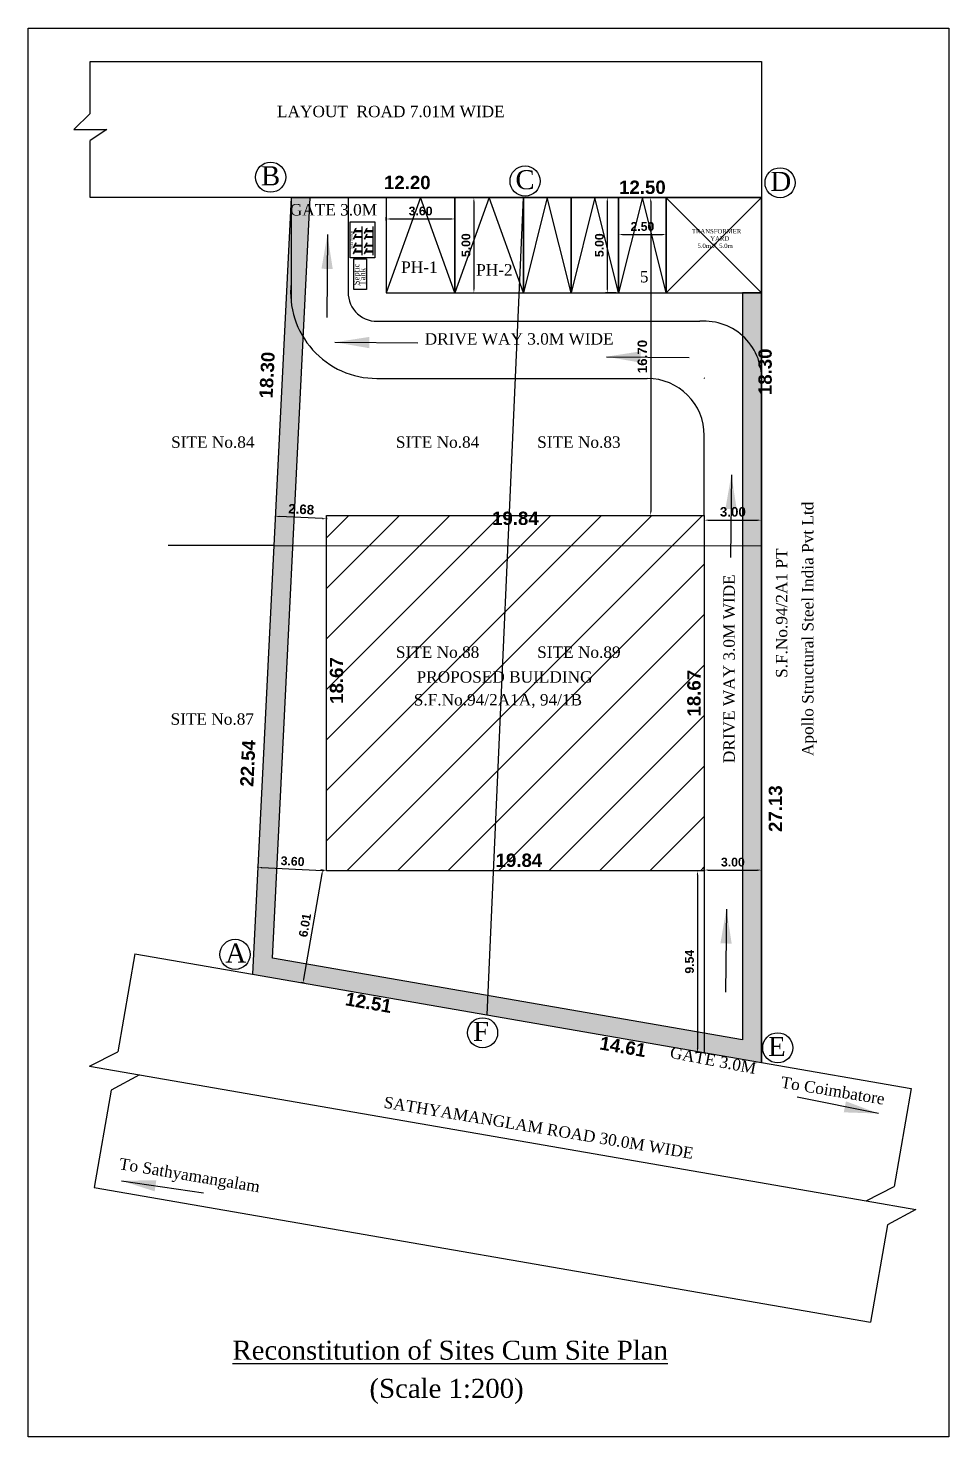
# Model space of a CAD drawing. Header units: metres. Extents: x -54 to 177, y -43 to 77.
# Drawn here: x 58.82 to 83, y -42.97 to -5.97 of the extents above; entities that cross this region are included whole.
import ezdxf
from ezdxf.lldxf.tags import DXFTag

# ---------------------------------------------------------------- set-up
doc = ezdxf.new("R2010")
doc.units = ezdxf.units.M
doc.header["$LTSCALE"] = 2
doc.header["$MEASUREMENT"] = 0
doc.header["$PDMODE"] = 34
doc.header["$PDSIZE"] = -2
doc.styles.add('ANAND', font='times.ttf')
doc.styles.get("Standard").update_dxf_attribs({"font": 'swisseb.ttf'})
tags = doc.linetypes.add('HIDDEN2', pattern=[4.7625, 3.175, -1.5875]).pattern_tags.tags
tags[6:7] = [DXFTag(74, 4), DXFTag(75, 0), DXFTag(340, '0'), DXFTag(46, 1.0), DXFTag(50, 0.0), DXFTag(44, 0.0), DXFTag(45, 0.0)]
tags[4:5] = [DXFTag(74, 4), DXFTag(75, 0), DXFTag(340, '0'), DXFTag(46, 1.0), DXFTag(50, 0.0), DXFTag(44, 0.0), DXFTag(45, 0.0)]
doc.dimstyles.new('V1', dxfattribs={"dimtxt": 0.23, "dimasz": 0.1, "dimexe": 0.05, "dimexo": 0.0625, "dimgap": 0.09, "dimtad": 1, "dimzin": 0, "dimdsep": 46, "dimtxsty": 'Standard', "dimcen": 0.09, "dimadec": 0, "dimazin": 0, "dimtfac": 1, "dimtix": 1, "dimtofl": 0, "dimtmove": 2, "dimatfit": 0, "dimfxl": 0, "dimtolj": 1, "dimtzin": 0, "dimarcsym": 0})

# ---------------------------------------------------------------- blocks, each defined once
blk = doc.blocks.new('*D173')
at = {"color": 0, "lineweight": -2}
for p, q in [((75.013, -10.425), (75.218, -10.425)), ((75.168, -10.525), (75.168, -18.673)), ((75.013, -18.773), (75.218, -18.773))]:
    blk.add_line(p, q, dxfattribs=at)
at = {"color": 0}
for points in [[(75.151, -10.525), (75.185, -10.525), (75.168, -10.425)], [(75.151, -18.673), (75.185, -18.673), (75.168, -18.773)]]:
    blk.add_solid(points, dxfattribs=at)
at = {"layer": 'Defpoints', "color": 0}
for p in [(74.951, -10.425), (74.951, -18.773), (75.168, -18.773)]:
    blk.add_point(p, dxfattribs=at)
at = {"color": 0, "insert": (74.95, -14.599), "char_height": 0.25, "attachment_point": 5, "rotation": 90}
blk.add_mtext('\\A1;16.70', dxfattribs=at)
blk = doc.blocks.new('*D174')
at = {"color": 0, "lineweight": -2}
for p, q in [((65.312, -18.769), (65.309, -18.846)), ((66.55, -18.857), (65.411, -18.801)), ((66.651, -18.836), (66.647, -18.912))]:
    blk.add_line(p, q, dxfattribs=at)
at = {"color": 0}
for points in [[(65.412, -18.784), (65.41, -18.817), (65.311, -18.796)], [(66.551, -18.84), (66.549, -18.874), (66.65, -18.862)]]:
    blk.add_solid(points, dxfattribs=at)
at = {"layer": 'Defpoints', "color": 0}
for p in [(65.311, -18.796), (65.315, -18.707), (66.654, -18.773)]:
    blk.add_point(p, dxfattribs=at)
at = {"color": 0, "insert": (65.991, -18.611), "char_height": 0.25, "attachment_point": 5, "rotation": 357.1642}
blk.add_mtext('\\A1;2.68', dxfattribs=at)
blk = doc.blocks.new('*D175')
at = {"color": 0, "lineweight": -2}
for p, q in [((76.576, -18.836), (76.576, -18.947)), ((78.076, -18.836), (78.076, -18.947)), ((76.676, -18.897), (77.976, -18.897))]:
    blk.add_line(p, q, dxfattribs=at)
at = {"color": 0}
for points in [[(76.676, -18.88), (76.676, -18.913), (76.576, -18.897)], [(77.976, -18.88), (77.976, -18.913), (78.076, -18.897)]]:
    blk.add_solid(points, dxfattribs=at)
at = {"layer": 'Defpoints', "color": 0}
for p in [(76.576, -18.773), (78.076, -18.773), (78.076, -18.897)]:
    blk.add_point(p, dxfattribs=at)
at = {"color": 0, "insert": (77.326, -18.679), "char_height": 0.25, "attachment_point": 5}
blk.add_mtext('\\A1;3.00', dxfattribs=at)
blk = doc.blocks.new('*D163')
at = {"layer": 'Defpoints', "color": 0}
for p in [(65.139, -19.669), (66.15, -19.719), (65.592, -30.977)]:
    blk.add_point(p, dxfattribs=at)
at = {"color": 0, "insert": (64.591, -25.284), "char_height": 0.35, "attachment_point": 5, "rotation": 87.1642}
blk.add_mtext('\\A1;22.54', dxfattribs=at)
blk = doc.blocks.new('*D164')
at = {"layer": 'Defpoints', "color": 0}
for p in [(65.592, -10.53), (66.602, -10.58), (66.15, -19.719)]:
    blk.add_point(p, dxfattribs=at)
at = {"color": 0, "insert": (65.096, -15.086), "char_height": 0.35, "attachment_point": 5, "rotation": 87.1642}
blk.add_mtext('\\A1;18.30', dxfattribs=at)
blk = doc.blocks.new('*D176')
at = {"layer": 'Defpoints', "color": 0}
for p in [(71.826, -10.3), (65.726, -10.425), (71.826, -10.425)]:
    blk.add_point(p, dxfattribs=at)
at = {"color": 0, "insert": (68.776, -10.03), "char_height": 0.35, "attachment_point": 5}
blk.add_mtext('\\A1;12.20', dxfattribs=at)
blk = doc.blocks.new('*D177')
at = {"layer": 'Defpoints', "color": 0}
for p in [(64.715, -30.821), (70.878, -31.891), (70.795, -32.369)]:
    blk.add_point(p, dxfattribs=at)
at = {"color": 0, "insert": (67.76, -31.568), "char_height": 0.35, "attachment_point": 5, "rotation": 350.1551}
blk.add_mtext('\\A1;12.51', dxfattribs=at)
blk = doc.blocks.new('*D178')
at = {"layer": 'Defpoints', "color": 0}
for p in [(70.878, -31.891), (78.076, -33.14), (77.993, -33.618)]:
    blk.add_point(p, dxfattribs=at)
at = {"color": 0, "insert": (74.44, -32.728), "char_height": 0.35, "attachment_point": 5, "rotation": 350.1551}
blk.add_mtext('\\A1;14.61', dxfattribs=at)
blk = doc.blocks.new('*D165')
at = {"layer": 'Defpoints', "color": 0}
for p in [(66.747, -28.101), (66.747, -31.228), (76.669, -31.228)]:
    blk.add_point(p, dxfattribs=at)
at = {"color": 0, "insert": (71.708, -27.831), "char_height": 0.35, "attachment_point": 5}
blk.add_mtext('\\A1;19.84', dxfattribs=at)
blk = doc.blocks.new('*D166')
at = {"layer": 'Defpoints', "color": 0}
for p in [(68.414, -18.441), (67.19, -27.775), (68.414, -27.775)]:
    blk.add_point(p, dxfattribs=at)
at = {"color": 0, "insert": (66.92, -23.108), "char_height": 0.35, "attachment_point": 5, "rotation": 90}
blk.add_mtext('\\A1;18.67', dxfattribs=at)
blk = doc.blocks.new('*D167')
at = {"layer": 'Defpoints', "color": 0}
for p in [(76.795, -19.692), (76.795, -33.257), (78.716, -33.257)]:
    blk.add_point(p, dxfattribs=at)
at = {"color": 0, "insert": (78.446, -26.474), "char_height": 0.35, "attachment_point": 5, "rotation": 90}
blk.add_mtext('\\A1;27.13', dxfattribs=at)
blk = doc.blocks.new('*D168')
at = {"layer": 'Defpoints', "color": 0}
for p in [(78.076, -10.425), (78.444, -10.425), (78.076, -19.575)]:
    blk.add_point(p, dxfattribs=at)
at = {"color": 0, "insert": (78.174, -15), "char_height": 0.35, "attachment_point": 5, "rotation": 90}
blk.add_mtext('\\A1;18.30', dxfattribs=at)
blk = doc.blocks.new('*D169')
at = {"color": 0, "lineweight": -2}
for p, q in [((74.263, -10.425), (73.979, -10.425)), ((74.029, -10.525), (74.029, -12.825)), ((74.263, -12.925), (73.979, -12.925))]:
    blk.add_line(p, q, dxfattribs=at)
at = {"color": 0}
for points in [[(74.012, -10.525), (74.046, -10.525), (74.029, -10.425)], [(74.012, -12.825), (74.046, -12.825), (74.029, -12.925)]]:
    blk.add_solid(points, dxfattribs=at)
at = {"layer": 'Defpoints', "color": 0}
for p in [(74.326, -10.425), (74.029, -12.925), (74.326, -12.925)]:
    blk.add_point(p, dxfattribs=at)
at = {"color": 0, "insert": (73.821, -11.675), "char_height": 0.23, "attachment_point": 5, "rotation": 90}
blk.add_mtext('\\A1;5.00', dxfattribs=at)
blk = doc.blocks.new('*D170')
at = {"color": 0, "lineweight": -2}
for p, q in [((74.326, -11.392), (74.326, -11.342)), ((74.426, -11.392), (75.476, -11.392)), ((75.576, -11.392), (75.576, -11.342))]:
    blk.add_line(p, q, dxfattribs=at)
at = {"color": 0}
for points in [[(74.426, -11.376), (74.426, -11.409), (74.326, -11.392)], [(75.476, -11.376), (75.476, -11.409), (75.576, -11.392)]]:
    blk.add_solid(points, dxfattribs=at)
at = {"layer": 'Defpoints', "color": 0}
for p in [(74.326, -11.416), (75.576, -11.392), (75.576, -11.416)]:
    blk.add_point(p, dxfattribs=at)
at = {"color": 0, "insert": (74.951, -11.184), "char_height": 0.23, "attachment_point": 5}
blk.add_mtext('\\A1;2.50', dxfattribs=at)
blk = doc.blocks.new('*D171')
at = {"color": 0, "lineweight": -2}
for p, q in [((68.226, -11.028), (68.226, -10.936)), ((68.326, -10.986), (69.926, -10.986)), ((70.026, -11.028), (70.026, -10.936))]:
    blk.add_line(p, q, dxfattribs=at)
at = {"color": 0}
for points in [[(68.326, -10.969), (68.326, -11.002), (68.226, -10.986)], [(69.926, -10.969), (69.926, -11.002), (70.026, -10.986)]]:
    blk.add_solid(points, dxfattribs=at)
at = {"layer": 'Defpoints', "color": 0}
for p in [(68.226, -11.09), (70.026, -10.986), (70.026, -11.09)]:
    blk.add_point(p, dxfattribs=at)
at = {"color": 0, "insert": (69.126, -10.778), "char_height": 0.23, "attachment_point": 5}
blk.add_mtext('\\A1;3.60', dxfattribs=at)
blk = doc.blocks.new('*D172')
at = {"color": 0, "lineweight": -2}
for p, q in [((70.088, -10.425), (70.576, -10.425)), ((70.526, -10.525), (70.526, -12.825)), ((70.088, -12.925), (70.576, -12.925))]:
    blk.add_line(p, q, dxfattribs=at)
at = {"color": 0}
for points in [[(70.509, -10.525), (70.542, -10.525), (70.526, -10.425)], [(70.509, -12.825), (70.542, -12.825), (70.526, -12.925)]]:
    blk.add_solid(points, dxfattribs=at)
at = {"layer": 'Defpoints', "color": 0}
for p in [(70.026, -10.425), (70.026, -12.925), (70.526, -12.925)]:
    blk.add_point(p, dxfattribs=at)
at = {"color": 0, "insert": (70.318, -11.675), "char_height": 0.23, "attachment_point": 5, "rotation": 90}
blk.add_mtext('\\A1;5.00', dxfattribs=at)
blk = doc.blocks.new('*D179')
at = {"color": 0, "lineweight": -2}
for p, q in [((64.854, -28.019), (64.857, -27.969)), ((66.554, -28.103), (64.954, -28.024)), ((66.654, -28.108), (66.657, -28.058))]:
    blk.add_line(p, q, dxfattribs=at)
at = {"color": 0}
for points in [[(64.955, -28.007), (64.953, -28.04), (64.854, -28.019)], [(66.555, -28.086), (66.554, -28.119), (66.654, -28.108)]]:
    blk.add_solid(points, dxfattribs=at)
at = {"layer": 'Defpoints', "color": 0}
for p in [(64.854, -28.019), (64.854, -28.019), (66.654, -28.108)]:
    blk.add_point(p, dxfattribs=at)
at = {"color": 0, "insert": (65.764, -27.855), "char_height": 0.23, "attachment_point": 5, "rotation": 357.1642}
blk.add_mtext('\\A1;3.60', dxfattribs=at)
blk = doc.blocks.new('*D180')
at = {"layer": 'Defpoints', "color": 0}
for p in [(76.576, -18.773), (76.576, -18.773), (76.576, -28.108)]:
    blk.add_point(p, dxfattribs=at)
at = {"color": 0, "insert": (76.306, -23.441), "char_height": 0.35, "attachment_point": 5, "rotation": 90}
blk.add_mtext('\\A1;18.67', dxfattribs=at)
blk = doc.blocks.new('*D181')
at = {"layer": 'Defpoints', "color": 0}
for p in [(66.654, -18.773), (76.576, -18.773), (66.654, -19.12)]:
    blk.add_point(p, dxfattribs=at)
at = {"color": 0, "insert": (71.615, -18.85), "char_height": 0.35, "attachment_point": 5}
blk.add_mtext('\\A1;19.84', dxfattribs=at)
blk = doc.blocks.new('*D182')
at = {"color": 0, "lineweight": -2}
for p, q in [((76.576, -28.087), (76.576, -28.037)), ((76.676, -28.087), (77.976, -28.087)), ((78.076, -28.087), (78.076, -28.037))]:
    blk.add_line(p, q, dxfattribs=at)
at = {"color": 0}
for points in [[(76.676, -28.07), (76.676, -28.103), (76.576, -28.087)], [(77.976, -28.07), (77.976, -28.103), (78.076, -28.087)]]:
    blk.add_solid(points, dxfattribs=at)
at = {"layer": 'Defpoints', "color": 0}
for p in [(76.576, -28.108), (78.076, -28.087), (78.076, -28.108)]:
    blk.add_point(p, dxfattribs=at)
at = {"color": 0, "insert": (77.326, -27.879), "char_height": 0.23, "attachment_point": 5}
blk.add_mtext('\\A1;3.00', dxfattribs=at)
blk = doc.blocks.new('*D183')
at = {"color": 0, "lineweight": -2}
for p, q in [((76.513, -28.108), (76.346, -28.108)), ((76.396, -28.208), (76.396, -32.779)), ((76.513, -32.879), (76.346, -32.879))]:
    blk.add_line(p, q, dxfattribs=at)
at = {"color": 0}
for points in [[(76.379, -28.208), (76.413, -28.208), (76.396, -28.108)], [(76.379, -32.779), (76.413, -32.779), (76.396, -32.879)]]:
    blk.add_solid(points, dxfattribs=at)
at = {"layer": 'Defpoints', "color": 0}
for p in [(76.576, -28.108), (76.396, -32.879), (76.576, -32.879)]:
    blk.add_point(p, dxfattribs=at)
at = {"color": 0, "insert": (76.188, -30.494), "char_height": 0.23, "attachment_point": 5, "rotation": 90}
blk.add_mtext('\\A1;9.54', dxfattribs=at)
blk = doc.blocks.new('*D184')
at = {"color": 0, "lineweight": -2}
for p, q in [((66.593, -28.097), (66.502, -28.081)), ((66.534, -28.188), (66.054, -30.952)), ((66.079, -31.058), (65.988, -31.042))]:
    blk.add_line(p, q, dxfattribs=at)
at = {"color": 0}
for points in [[(66.518, -28.186), (66.55, -28.191), (66.551, -28.09)], [(66.038, -30.949), (66.071, -30.955), (66.037, -31.051)]]:
    blk.add_solid(points, dxfattribs=at)
at = {"layer": 'Defpoints', "color": 0}
for p in [(66.654, -28.108), (66.037, -31.051), (66.14, -31.068)]:
    blk.add_point(p, dxfattribs=at)
at = {"color": 0, "insert": (66.089, -29.535), "char_height": 0.23, "attachment_point": 5, "rotation": 80.1551}
blk.add_mtext('\\A1;6.01', dxfattribs=at)
blk = doc.blocks.new('*D185')
at = {"layer": 'Defpoints', "color": 0}
for p in [(71.826, -10.425), (78.076, -10.425), (78.076, -10.425)]:
    blk.add_point(p, dxfattribs=at)
at = {"color": 0, "insert": (74.951, -10.155), "char_height": 0.35, "attachment_point": 5}
blk.add_mtext('\\A1;12.50', dxfattribs=at)

msp = doc.modelspace()

# ---------------------------------------------------------------- hatches: boundary and pattern name
h = msp.add_hatch()
h.set_pattern_fill('GRAVEL', color=256, scale=0.5)
h.set_pattern_definition([(228.012788, (-110.18427, -41.15814), (-4, -4.5), [0.067268, -6.659544]), (184.969741, (-110.229268, -41.20814), (6, 0.5), [0.115434, -11.4279624]), (132.510447, (-110.344268, -41.21814), (5, -5.5), [0.081394, -8.0580163]), (267.273689, (-110.539268, -41.34314), (0.5, 10), [0.105119, -10.406779]), (292.833654, (-110.544268, -41.44814), (-2.5, 6), [0.1030775, -10.2046866]), (357.273689, (-110.504268, -41.54314), (-10, 0.5), [0.105119, -10.406779]), (37.69424, (-110.399268, -41.54814), (-6.5, -5), [0.1390145, -13.7624243]), (72.255328, (-110.289268, -41.46314), (3.5, 11), [0.131244, -12.9931607]), (121.429566, (-110.249268, -41.33814), (-4, 6.5), [0.105475, -10.4420366]), (175.236358, (-110.30427, -41.24814), (5.5, -0.5), [0.120416, -5.9003813]), (222.397438, (-110.424268, -41.23814), (-6, -5.5), [0.155724, -15.4166875]), (138.814075, (-110.04427, -41.34814), (-3.5, 3), [0.0531505, -5.2619224]), (171.469234, (-110.084268, -41.31314), (6.5, -1), [0.1011185, -10.0107557]), (225, (-110.18427, -41.29814), (-1e-16, -0.5), [0.0707105, -0.6363963]), (203.19859, (-110.21927, -41.23814), (2.5, 1), [0.038079, -3.7698076]), (291.80141, (-110.25427, -41.25314), (-0.5, 1.5), [0.0538515, -2.6387309]), (30.963757, (-110.23427, -41.30314), (1.5, 1), [0.0874645, -2.8280114]), (161.56505, (-110.15927, -41.25814), (1, -0.5), [0.0632455, -1.5178933]), (16.38954, (-110.544268, -41.25314), (5, 1.5), [0.0886, -8.7714226]), (70.346176, (-110.45927, -41.22814), (-2, -5.5), [0.0743305, -7.3587039]), (293.19859, (-110.15927, -41.15814), (-1, 2.5), [0.0761575, -3.731729]), (343.61046, (-110.129268, -41.22814), (-5, 1.5), [0.0886, -8.7714226]), (339.443955, (-110.54427, -41.56314), (-2.5, 1), [0.08544, -4.1865619]), (294.77514, (-110.46427, -41.59314), (-2.5, 5.5), [0.071589, -7.0873215]), (66.80141, (-110.15427, -41.65814), (1, 2.5), [0.0761575, -3.731729]), (17.354025, (-110.124268, -41.58814), (-6.5, -2), [0.0838155, -8.2977118]), (69.443955, (-110.39927, -41.65814), (-1, -2.5), [0.04272, -4.2292819]), (101.30993, (-110.18427, -41.65814), (-0.5, 2), [0.025495, -2.5240148]), (165.96376, (-110.18927, -41.63314), (1.5, -0.5), [0.1030775, -1.9584753]), (186.009006, (-110.289268, -41.60814), (5, 0.5), [0.095525, -9.4569616]), (303.69007, (-110.23427, -41.34814), (-0.5, 1), [0.072111, -1.7306646]), (353.157227, (-110.194268, -41.40814), (8.5, -1), [0.125897, -12.4637813]), (60.945396, (-110.06927, -41.42314), (-2, -3.5), [0.051478, -5.0963371]), (90, (-110.04427, -41.37814), (-0.5, 0.5), [0.03, -0.47]), (120.256437, (-110.29927, -41.59314), (2, -3.5), [0.069462, -6.87676]), (48.012788, (-110.33427, -41.53314), (4, 4.5), [0.134536, -6.592276]), (0, (-110.24427, -41.43314), (0.5, 0.5), [0.13, -0.37]), (325.304846, (-110.114268, -41.43314), (5, -3.5), [0.079057, -7.8266372]), (254.054604, (-110.04927, -41.47814), (-0.5, -2), [0.072801, -3.567254]), (207.645975, (-110.069268, -41.54814), (-9.5, -5), [0.1185325, -11.7347371]), (175.426079, (-110.174268, -41.60314), (-6.5, 0.5), [0.1253995, -12.4145367])])
h.paths.add_polyline_path([(78.0756, -12.9246), (77.5756, -12.9246), (77.5756, -32.5454), (65.2366, -30.4041), (66.2262, -10.4246), (65.7256, -10.4246), (64.7153, -30.8211), (78.0756, -33.1396)])
h = msp.add_hatch()
h.set_pattern_fill('ANSI31', color=256, scale=7.5)
h.set_pattern_definition([(45, (-266.8075, -92.9646), (-0.6629126, 0.6629126), [])])
h.paths.add_polyline_path([(66.6542, -18.7733), (76.5756, -18.7733), (76.5756, -28.1078), (66.6542, -28.1078)])

# ---------------------------------------------------------------- linework, layer by layer
for p, q in [((60.0161, -8.6356), (60.4494, -8.2168)), ((60.0161, -8.6356), (60.8827, -8.6356)), ((60.8827, -8.6356), (60.4494, -8.9252)), ((65.7256, -10.4246), (64.7153, -30.8211)), ((65.7256, -10.4246), (78.0756, -10.4246)), ((65.7256, -10.4246), (65.7256, -13.1558)), ((67.2256, -10.4246), (67.2256, -12.9934)), ((75.5756, -12.9246), (78.0756, -10.4246)), ((75.5756, -10.4269), (78.0756, -12.9246)), ((78.0756, -10.4246), (78.0756, -33.1396)), ((67.368, -11.3588), (67.427, -11.2293)), ((67.368, -11.3588), (67.3746, -11.3618)), ((67.368, -11.5116), (67.427, -11.3822)), ((67.3746, -11.3618), (67.4337, -11.2323)), ((67.3746, -11.5147), (67.4337, -11.3852)), ((67.5947, -11.3237), (67.392, -11.3237)), ((67.4068, -11.2913), (67.5947, -11.2913)), ((67.4068, -11.4441), (67.5947, -11.4441)), ((67.427, -11.2293), (67.4337, -11.2323)), ((67.427, -11.3822), (67.4337, -11.3852)), ((67.5947, -11.559), (67.5947, -11.1798)), ((67.6531, -11.3588), (67.7121, -11.2293)), ((67.6531, -11.3588), (67.6597, -11.3618)), ((67.6531, -11.5116), (67.7121, -11.3822)), ((67.6597, -11.3618), (67.7188, -11.2323)), ((67.6597, -11.5147), (67.7188, -11.3852)), ((67.8798, -11.3237), (67.6771, -11.3237)), ((67.6919, -11.2913), (67.8798, -11.2913)), ((67.6919, -11.4441), (67.8798, -11.4441)), ((67.7121, -11.2293), (67.7188, -11.2323)), ((67.7121, -11.3822), (67.7188, -11.3852)), ((67.8798, -11.559), (67.8798, -11.1798)), ((67.368, -11.5116), (67.3746, -11.5147)), ((67.368, -11.738), (67.427, -11.6086)), ((67.368, -11.738), (67.3746, -11.741)), ((67.368, -11.8909), (67.427, -11.7614)), ((67.3746, -11.741), (67.4337, -11.6116)), ((67.3746, -11.8939), (67.4337, -11.7644)), ((67.5947, -11.4766), (67.392, -11.4766)), ((67.5947, -11.703), (67.392, -11.703)), ((67.4068, -11.6705), (67.5947, -11.6705)), ((67.4068, -11.8234), (67.5947, -11.8234)), ((67.427, -11.6086), (67.4337, -11.6116)), ((67.427, -11.7614), (67.4337, -11.7644)), ((67.5947, -11.9383), (67.5947, -11.559)), ((67.6531, -11.5116), (67.6597, -11.5147)), ((67.6531, -11.738), (67.7121, -11.6086)), ((67.6531, -11.738), (67.6597, -11.741)), ((67.6531, -11.8909), (67.7121, -11.7614)), ((67.6597, -11.741), (67.7188, -11.6116)), ((67.6597, -11.8939), (67.7188, -11.7644)), ((67.8798, -11.4766), (67.6771, -11.4766)), ((67.8798, -11.703), (67.6771, -11.703)), ((67.6919, -11.6705), (67.8798, -11.6705)), ((67.6919, -11.8234), (67.8798, -11.8234)), ((67.7121, -11.6086), (67.7188, -11.6116)), ((67.7121, -11.7614), (67.7188, -11.7644)), ((67.8798, -11.9383), (67.8798, -11.559)), ((67.368, -11.8909), (67.3746, -11.8939)), ((67.5947, -11.8558), (67.392, -11.8558)), ((67.6531, -11.8909), (67.6597, -11.8939)), ((67.8798, -11.8558), (67.6771, -11.8558)), ((67.9756, -13.6741), (76.4612, -13.6741)), ((67.9756, -15.1741), (75.0756, -15.1741)), ((76.5756, -18.7733), (76.5756, -16.6741)), ((65.273, -19.5634), (62.4928, -19.5634)), ((76.5756, -28.1078), (76.5756, -32.8793)), ((61.6207, -30.2841), (61.173, -32.8579)), ((61.6207, -30.2841), (64.7153, -30.8211)), ((64.7153, -30.8211), (78.0756, -33.1396)), ((60.4338, -33.2395), (61.173, -32.8579)), ((60.4338, -33.2395), (61.7411, -33.4605)), ((78.0756, -33.1396), (82.0096, -33.8223)), ((61.7411, -33.4605), (60.9979, -33.8652)), ((60.9979, -33.8652), (60.5532, -36.4221)), ((82.0096, -33.8223), (81.562, -36.3961)), ((60.5532, -36.4221), (80.9421, -39.9603)), ((80.8227, -36.7777), (81.562, -36.3961)), ((80.8227, -36.7777), (82.1301, -36.9988)), ((82.1301, -36.9988), (81.3868, -37.4034)), ((81.3868, -37.4034), (80.9421, -39.9603))]:
    msp.add_line(p, q)
at = {"linetype": 'HIDDEN2', "ltscale": 0.5}
for p, q in [((70.8782, -31.8906), (71.8256, -10.4246)), ((65.273, -19.5634), (78.0756, -19.5746)), ((61.7411, -33.4605), (80.8227, -36.7777))]:
    msp.add_line(p, q, dxfattribs=at)
for points in [[(58.821, -5.9744), (82.9971, -5.9744), (82.9971, -42.9721), (58.821, -42.9721)], [(65.2366, -30.4041), (66.2262, -10.4246), (65.7256, -10.4246), (64.7153, -30.8211), (78.0756, -33.1396), (78.0756, -12.9246), (77.5756, -12.9246), (77.5756, -32.5454)], [(70.0256, -10.4246), (68.2256, -10.4246), (68.2256, -12.9246), (70.0256, -12.9246)], [(71.8256, -10.4246), (70.0256, -10.4246), (70.0256, -12.9246), (71.8256, -12.9246)], [(73.0756, -10.4246), (71.8256, -10.4246), (71.8256, -12.9246), (73.0756, -12.9246)], [(74.3256, -10.4246), (73.0756, -10.4246), (73.0756, -12.9246), (74.3256, -12.9246)], [(75.5756, -10.4246), (74.3256, -10.4246), (74.3256, -12.9246), (75.5756, -12.9246)], [(75.5756, -12.9246), (78.0756, -12.9246), (78.0756, -10.4246), (75.5756, -10.4246)], [(67.3685, -12.8401), (67.3685, -12.0299), (67.7045, -12.0299), (67.7045, -12.8401)], [(66.6542, -18.7733), (76.5756, -18.7733), (76.5756, -28.1078), (66.6542, -28.1078)]]:
    msp.add_lwpolyline(points, close=True)
for points in [[(60.4494, -8.2168), (60.4494, -6.8466), (78.0756, -6.8466), (78.0756, -10.4246), (60.4494, -10.4246), (60.4494, -8.9252)], [(70.0256, -12.9246), (69.1256, -10.4246), (68.2256, -12.9246)], [(71.8256, -12.9246), (70.9256, -10.4246), (70.0256, -12.9246)], [(73.0756, -12.9246), (72.4506, -10.4246), (71.8256, -12.9246)], [(74.3256, -12.9246), (73.7006, -10.4246), (73.0756, -12.9246)], [(75.5756, -12.9246), (74.9506, -10.4246), (74.3256, -12.9246)]]:
    msp.add_lwpolyline(points)
at = {"elevation": -346.5304}
msp.add_lwpolyline([(67.2775, -12.0067), (67.2775, -11.0626), (67.9252, -11.0626), (67.9252, -12.0067)], close=True, dxfattribs=at)
for centre in [(65.1873, -9.8878), (71.8696, -9.99), (78.5661, -10.0347), (64.2535, -30.3006), (70.7537, -32.3597), (78.5045, -32.755)]:
    msp.add_circle(centre, 0.3958)
for centre, radius, start, end in [((67.9756, -12.9108), 2.2633, 173.78635, 270), ((67.9844, -12.9108), 0.7633, 173.78635, 270), ((76.5756, -15.1741), 1.5044, 355.63784, 94.36216), ((75.0756, -16.6741), 1.5, 0, 90), ((76.5756, -15.1741), 0.00436, 355.63784, 94.36216)]:
    msp.add_arc(centre, radius, start, end)

# ---------------------------------------------------------------- texts
at = {"style": 'ANAND'}
for s, height, p in [('LAYOUT  ROAD 7.01M WIDE', 0.3, (65.3549, -8.3125)), ('B', 0.5, (64.9349, -10.1017)), ('C', 0.5, (71.6171, -10.2039)), ('D', 0.5, (78.3136, -10.2486)), ('GATE 3.0M', 0.3, (65.6922, -10.8943)), ('TRANSFORMER', 0.115, (76.2487, -11.3648)), ('YARD', 0.115, (76.7327, -11.5565)), ('5.0m X 5.0m', 0.115, (76.396, -11.7481)), ('PH-1', 0.3, (68.6163, -12.4005)), ('PH-2', 0.3, (70.5855, -12.4726)), ('5', 0.3, (74.8846, -12.6509)), ('DRIVE WAY 3.0M WIDE', 0.3, (69.234, -14.2855)), ('SITE No.84', 0.3, (62.5749, -16.9963)), ('SITE No.84', 0.3, (68.4771, -16.9963)), ('SITE No.83', 0.3, (72.1879, -16.9963)), ('SITE No.88', 0.3, (68.4771, -22.513)), ('SITE No.89', 0.3, (72.1879, -22.513)), ('PROPOSED BUILDING', 0.3, (69.021, -23.1643)), ('S.F.No.94/2A1A, 94/1B', 0.3, (68.9476, -23.7634)), ('SITE No.87', 0.3, (62.5607, -24.2698)), ('A', 0.5, (64.0011, -30.5145)), ('F', 0.5, (70.5013, -32.5736)), ('E', 0.5, (78.252, -32.9689)), ('%%UReconstitution of Sites Cum Site Plan', 0.5, (64.1868, -40.9476)), ('(Scale 1:200)', 0.5, (67.7842, -41.9494))]:
    msp.add_text(s, height=height, dxfattribs=at).set_placement(p)
for s, height, rotation, p in [('Solar System', 0.0575, 90, (67.3389, -11.7714)), ('Septic', 0.15, 90, (67.5152, -12.7267)), ('Tank', 0.15, 90, (67.6723, -12.7386)), ('Apollo Structural Steel India Pvt Ltd', 0.3, 90, (79.4418, -25.0926)), ('S.F.No.94/2A1 PT', 0.3, 90, (78.7565, -23.04)), ('DRIVE WAY 3.0M WIDE', 0.3, 90, (77.3773, -25.2784)), ('GATE 3.0M', 0.3, 349.10908, (75.6554, -33.0129)), ('To Coimbatore', 0.3, 350.54902, (78.5667, -33.7981)), ('SATHYAMANGLAM ROAD 30.0M WIDE', 0.3, 350.54902, (68.1429, -34.324)), ('To Sathyamangalam', 0.3, 350.54902, (61.1926, -35.9399))]:
    msp.add_text(s, height=height, rotation=rotation, dxfattribs=at).set_placement(p)

# ---------------------------------------------------------------- dimensions: what is measured, and where the dimension line sits
for p1, p2, distance, override, picture, middle in [((65.7256, -10.4246), (71.8256, -10.4246), 0.1245, {"dimtxt": 0.35, "dimlfac": 2, "dimse1": 1, "dimse2": 1, "dimsd1": 1, "dimsd2": 1}, '*D176', (68.7756, -10.0303)), ((71.8256, -10.4246), (78.0756, -10.4246), 0, {"dimtxt": 0.35, "dimlfac": 2, "dimse1": 1, "dimse2": 1, "dimsd1": 1, "dimsd2": 1}, '*D185', (74.9506, -10.1548)), ((68.2256, -11.0904), (70.0256, -11.0904), 0.1049, {"dimlfac": 2, "dimfxl": 12, "dimfxlon": 1, "dimarcsym": 1}, '*D171', (69.1256, -10.7776)), ((70.0256, -10.4246), (70.0256, -12.9246), 0.5, {"dimlfac": 2, "dimfxl": 12, "dimfxlon": 1, "dimarcsym": 1}, '*D172', (70.3176, -11.6746)), ((74.3256, -10.4246), (74.3256, -12.9246), -0.2965, {"dimlfac": 2, "dimfxl": 12, "dimfxlon": 1, "dimarcsym": 1}, '*D169', (73.8211, -11.6746)), ((78.0756, -19.5746), (78.0756, -10.4246), -0.3683, {"dimtxt": 0.35, "dimlfac": 2, "dimse1": 1, "dimse2": 1, "dimsd1": 1, "dimsd2": 1}, '*D168', (78.1741, -14.9996)), ((74.3256, -11.416), (75.5756, -11.416), 0.0238, {"dimlfac": 2, "dimfxl": 12, "dimfxlon": 1, "dimarcsym": 1}, '*D170', (74.9506, -11.184)), ((66.6542, -18.7733), (65.3154, -18.707), 0.0888, {"dimtxt": 0.25, "dimlfac": 2, "dimfxl": 9, "dimfxlon": 1, "dimarcsym": 1}, '*D174', (65.9912, -18.6107)), ((76.5756, -18.7733), (78.0756, -18.7733), -0.1235, {"dimtxt": 0.25, "dimlfac": 2, "dimfxl": 9, "dimfxlon": 1, "dimarcsym": 1}, '*D175', (77.3256, -18.6785)), ((65.592, -30.9765), (66.1496, -19.7188), 1.012, {"dimtxt": 0.35, "dimlfac": 2, "dimse1": 1, "dimse2": 1, "dimsd1": 1, "dimsd2": 1}, '*D163', (64.5905, -25.2842)), ((76.7953, -19.692), (76.7953, -33.257), 1.9204, {"dimtxt": 0.35, "dimlfac": 2, "dimse1": 1, "dimse2": 1, "dimsd1": 1, "dimsd2": 1}, '*D167', (78.4459, -26.4745)), ((66.6542, -28.1078), (64.8541, -28.0186), 0, {"dimlfac": 2, "dimfxl": 9, "dimfxlon": 1, "dimarcsym": 1}, '*D179', (65.7645, -27.8554)), ((66.6542, -28.1078), (66.1404, -31.0684), -0.1047, {"dimlfac": 2, "dimfxl": 9, "dimfxlon": 1, "dimarcsym": 1}, '*D184', (66.0892, -29.5346)), ((64.7153, -30.8211), (70.8782, -31.8906), -0.4853, {"dimtxt": 0.35, "dimlfac": 2, "dimse1": 1, "dimse2": 1, "dimsd1": 1, "dimsd2": 1}, '*D177', (67.7599, -31.5682))]:
    dim = msp.add_aligned_dim(p1=p1, p2=p2, distance=distance, dimstyle='V1', override=override)
    dim.commit()
    dim.dimension.update_dxf_attribs({"geometry": picture, "text_midpoint": middle})
for base, p1, p2, angle, override, picture, middle in [((65.5915, -10.53), (66.1496, -19.7188), (66.6023, -10.58), 267.16423, {"dimtxt": 0.35, "dimlfac": 2, "dimse1": 1, "dimse2": 1, "dimsd1": 1, "dimsd2": 1}, '*D164', (65.0957, -15.086)), ((75.168, -18.7733), (74.9506, -10.4246), (74.9506, -18.7733), 90, {"dimtxt": 0.25, "dimlfac": 2, "dimfxl": 9, "dimfxlon": 1, "dimarcsym": 1}, '*D173', (74.9497, -14.599)), ((67.1901, -27.7751), (68.4137, -18.4406), (68.4137, -27.7751), 90, {"dimtxt": 0.35, "dimlfac": 2, "dimse1": 1, "dimse2": 1, "dimsd1": 1, "dimsd2": 1}, '*D166', (66.9202, -23.1079)), ((76.5756, -18.7733), (76.5756, -28.1078), (76.5756, -18.7733), 90, {"dimtxt": 0.35, "dimlfac": 2, "dimse1": 1, "dimse2": 1, "dimsd1": 1, "dimsd2": 1}, '*D180', (76.3058, -23.4405)), ((76.396, -32.8793), (76.5756, -28.1078), (76.5756, -32.8793), 90, {"dimlfac": 2, "dimfxl": 9, "dimfxlon": 1, "dimarcsym": 1}, '*D183', (76.188, -30.4935)), ((77.9927, -33.6178), (70.8782, -31.8906), (78.0756, -33.1396), 170.15512, {"dimtxt": 0.35, "dimlfac": 2, "dimse1": 1, "dimse2": 1, "dimsd1": 1, "dimsd2": 1}, '*D178', (74.44, -32.7276))]:
    dim = msp.add_linear_dim(base=base, p1=p1, p2=p2, angle=angle, dimstyle='V1', override=override)
    dim.commit()
    dim.dimension.update_dxf_attribs({"geometry": picture, "text_midpoint": middle})
for base, p1, p2, override, picture, middle in [((66.6542, -19.1198), (76.5756, -18.7733), (66.6542, -18.7733), {"dimtxt": 0.35, "dimlfac": 2, "dimse1": 1, "dimse2": 1, "dimsd1": 1, "dimsd2": 1}, '*D181', (71.6149, -18.8499)), ((66.7472, -28.101), (76.6686, -31.2284), (66.7472, -31.2284), {"dimtxt": 0.35, "dimlfac": 2, "dimse1": 1, "dimse2": 1, "dimsd1": 1, "dimsd2": 1}, '*D165', (71.7079, -27.8312)), ((78.0756, -28.0867), (76.5756, -28.1078), (78.0756, -28.1078), {"dimlfac": 2, "dimfxl": 9, "dimfxlon": 1, "dimarcsym": 1}, '*D182', (77.3256, -27.8787))]:
    dim = msp.add_linear_dim(base=base, p1=p1, p2=p2, dimstyle='V1', override=override)
    dim.commit()
    dim.dimension.update_dxf_attribs({"geometry": picture, "text_midpoint": middle})

# ---------------------------------------------------------------- leaders
for points in [[(66.6785, -11.396), (66.6599, -13.5717)], [(66.8769, -14.2239), (69.0526, -14.2425)], [(74.0037, -14.6027), (76.1795, -14.6213)], [(77.2861, -17.7039), (77.2675, -19.8796)], [(77.1549, -29.1148), (77.1362, -31.2905)], [(81.149, -34.4815), (79.0157, -34.0538)], [(61.2741, -36.2473), (63.4268, -36.5634)]]:
    msp.add_leader(points, dimstyle='V1', override={"dimasz": 0.9, "dimfxl": 0.1, "dimfxlon": 1, "dimarcsym": 1})

doc.saveas('drawing.dxf')
